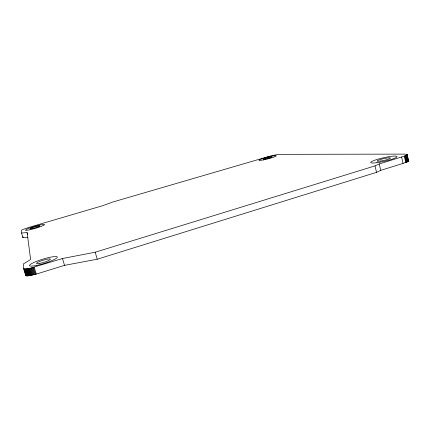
<?xml version="1.0" encoding="UTF-8"?>
<svg xmlns="http://www.w3.org/2000/svg" width="430" height="430" viewBox="0 0 430 430"><rect width="100%" height="100%" fill="white"/><g stroke="black" fill="none" stroke-linecap="round" stroke-linejoin="round"><path stroke-width="0.64" d="M408.5 160.885L407.076 154.467L405.028 154.112L278.704 154.338L271.54 155.676L113.063 201.944L102.544 205.739L29.095 227.341L22.58 229.615L21.5 230.227L21.521 233.017L27.111 232.565L30.621 259.51L23.327 263.993L23.591 268.444L25.666 275.232L26.558 275.856L29.036 275.743L36.292 274.087L64.532 265.348L97.223 259.225L376.519 172.349L380.727 170.355L403.05 163.411C404.082 162.524 408.371 162.481 408.328 160.616M23.591 268.444L23.978 268.927L25.128 269.035L29.944 268.315L62.495 258.505L95.191 252.227L375.03 165.883L379.255 163.932L404.34 156.138L406.474 155.171L407.076 154.467M267.842 156.74L268.116 156.676M21.521 233.017L22.951 237.731L27.939 237.387M24.198 268.981L26.289 275.813M23.978 268.927L26.069 275.759M32.739 267.616L34.835 274.507M32.019 267.809L34.115 274.695M31.315 267.987L33.411 274.877M30.621 268.159L32.718 275.044M29.944 268.315L32.04 275.2M29.288 268.454L31.39 275.34M28.659 268.583L30.756 275.463M28.058 268.696L30.154 275.571M27.482 268.793L29.579 275.668M26.934 268.874L29.036 275.743M26.429 268.938L28.525 275.802M25.956 268.986L28.052 275.85M25.52 269.019L27.617 275.877M25.128 269.035L27.219 275.888M24.773 269.035L26.864 275.877M24.462 269.013L26.558 275.856M27.111 232.565L27.654 234.355M34.201 267.197L36.292 274.087M33.465 267.412L35.561 274.302M62.495 258.505L64.532 265.348M95.191 252.227L97.223 259.225M379.255 163.932L380.727 170.355M375.03 165.883L376.519 172.349M405.581 155.628L407.006 161.992M405.205 155.794L406.629 162.158M404.791 155.961L406.216 162.33M404.34 156.138L405.764 162.508M401.62 157.031L403.05 163.411M407.017 154.386L408.468 160.997M406.973 154.778L408.392 161.116M406.769 154.246L407.194 156.138M406.85 154.902L408.269 161.239M406.683 155.031L408.102 161.379M406.474 155.171L407.893 161.519M406.216 155.316L407.64 161.669M405.92 155.472L407.344 161.83M25.542 273.469L25.666 275.232M22.924 236.548L22.951 237.731M380.668 161.056A6.756 0.908 -12.8 0 0 390.402 158.052A6.756 0.908 -12.8 0 0 380.356 159.514A6.756 0.908 -12.8 0 0 380.668 161.056M376.943 162.68A13.518 1.822 -12.8 0 0 397.051 156.681A13.518 1.822 -12.8 0 0 377.61 159.299A13.518 1.822 -12.8 0 0 376.943 162.68M30.057 229.717A9.895 1.032 -16.4 0 0 44.505 224.611A9.895 1.032 -16.4 0 0 30.471 227.728A9.895 1.032 -16.4 0 0 30.057 229.717M32.524 228.524A4.95 0.516 -16.4 0 0 39.775 225.965A4.95 0.516 -16.4 0 0 32.788 227.513A4.95 0.516 -16.4 0 0 32.524 228.524M263.273 159.928A8.923 0.881 -14.3 0 0 276.27 155.859A8.923 0.881 -14.3 0 0 263.327 158.342A8.923 0.881 -14.3 0 0 263.273 159.928M265.412 158.987A4.461 0.441 -14.3 0 0 271.932 156.95A4.461 0.441 -14.3 0 0 265.487 158.181A4.461 0.441 -14.3 0 0 265.412 158.987M36.394 265.444A14.539 2.225 -17.1 0 0 57.335 257.172A14.539 2.225 -17.1 0 0 36.545 261.365A14.539 2.225 -17.1 0 0 36.394 265.444M39.888 263.348A7.267 1.113 -17.1 0 0 50.417 259.215A7.267 1.113 -17.1 0 0 40.087 261.273A7.267 1.113 -17.1 0 0 39.888 263.348"/></g></svg>
